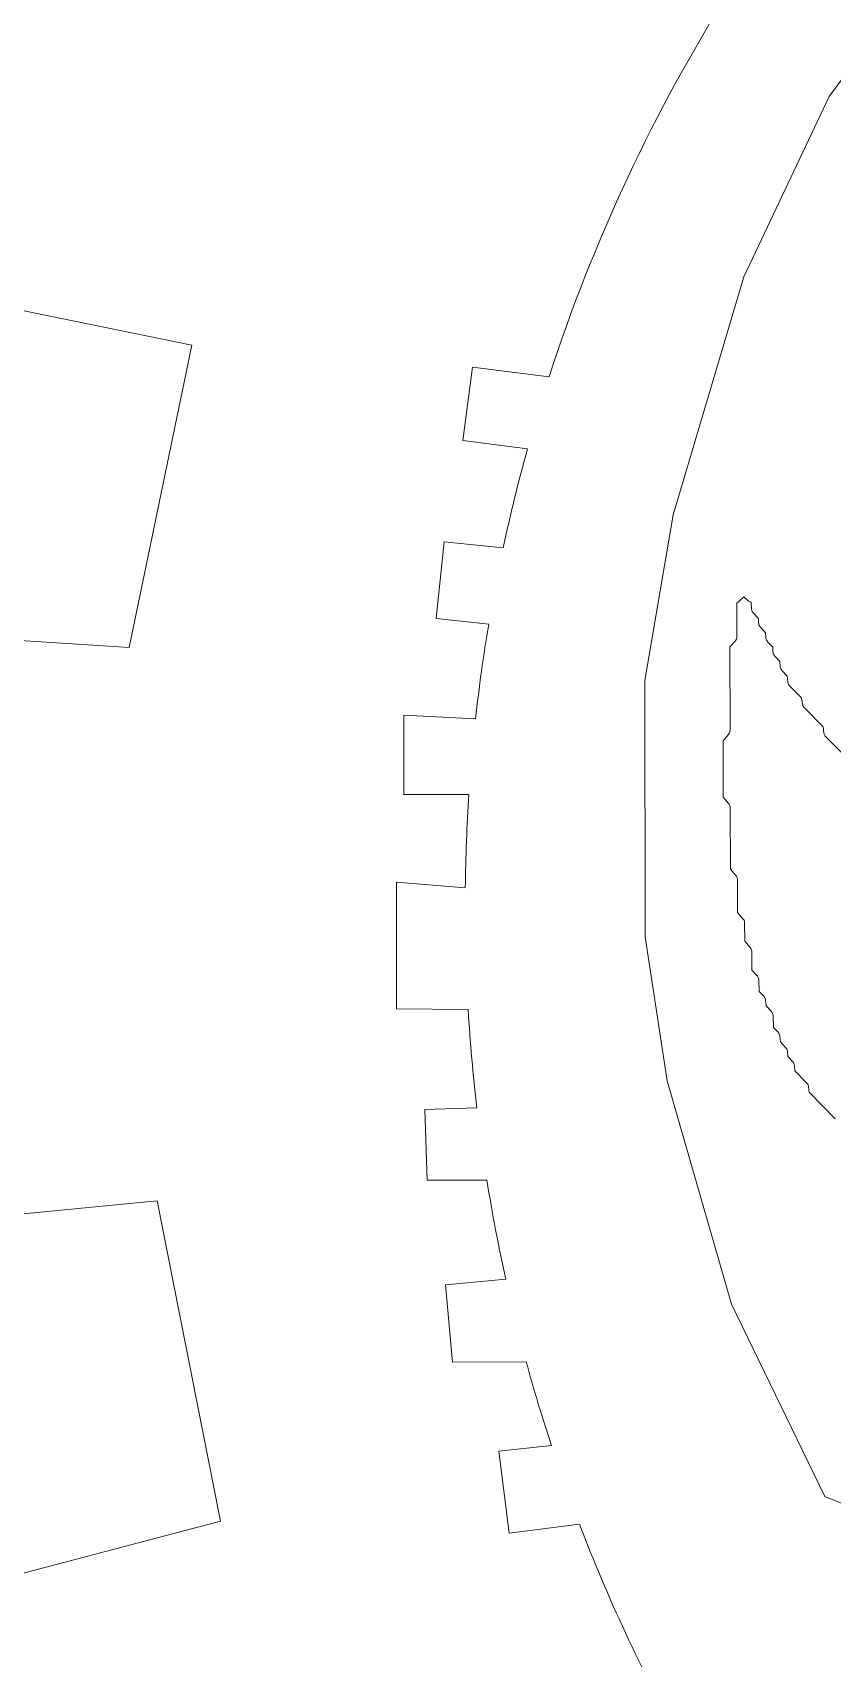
# Model space of a CAD drawing. Header units: inches. Extents: x 36 to 79.5, y 17.3 to 55.9.
# Drawn here: x 45.16 to 48.14, y 39.86 to 45.91 of the extents above; entities that cross this region are included whole.
import ezdxf

# ---------------------------------------------------------------- set-up
doc = ezdxf.new("R2010")
doc.units = ezdxf.units.IN
for name, color, linetype, lineweight in [('01_ORIGINAL_CAD', 7, 'CONTINUOUS', 20), ('02_APPROVED_PDF_OUTLINES', 7, 'CONTINUOUS', 15), ('04_APPROVED_PERIMETER', 7, 'CONTINUOUS', 15)]:
    doc.layers.add(name, color=color, linetype=linetype, lineweight=lineweight)

msp = doc.modelspace()

# ---------------------------------------------------------------- linework, layer by layer
at = {"layer": '01_ORIGINAL_CAD'}
for points in [[(47.0869, 44.6297, -0.062406), (47.763, 46.0735), (45.5722, 47.2899, 0.058367), (44.8008, 44.9442, 0.058367)], [(46.9163, 43.9933, -0.01479), (47.0064, 44.3616, -0.01479)], [(46.8134, 43.3568, -0.013879), (46.8623, 43.7093)], [(46.7752, 42.7279, -0.013523), (46.7886, 43.0744, -0.013523)], [(46.8183, 41.9082, -0.014342), (46.786, 42.2745)], [(46.926, 41.2696, -0.014645), (46.8557, 41.6385)], [(47.0957, 40.6507, -0.012679), (47.002, 40.962)], [(48.1417, 39.35), (48.1299, 39.6486), (47.5702, 39.5607, -0.034306), (47.2, 40.3576, -0.034306)]]:
    msp.add_lwpolyline(points, format="xyb", dxfattribs=at)
for points in [[(45.7571, 44.7481), (44.7382, 44.9571), (44.5564, 43.6842), (45.5244, 43.6224)], [(45.6289, 41.5624), (44.5925, 41.4607), (44.8281, 40.0955), (45.8647, 40.3685)]]:
    msp.add_lwpolyline(points, close=True, dxfattribs=at)
for points in [[(47.0869, 44.6297), (46.8018, 44.6666), (46.7664, 44.3927), (47.0064, 44.3616)], [(46.9163, 43.9933), (46.6964, 44.0163), (46.6664, 43.7297), (46.8623, 43.7093)], [(46.8134, 43.3568), (46.5462, 43.3706), (46.5462, 43.0744), (46.7886, 43.0744)], [(46.7752, 42.7279), (46.519, 42.7483), (46.519, 42.2768), (46.786, 42.2745)], [(46.8183, 41.9082), (46.6252, 41.9024), (46.6331, 41.6385), (46.8557, 41.6385)], [(46.926, 41.2696), (46.7016, 41.2491), (46.728, 40.9607), (47.002, 40.962)], [(47.0957, 40.6507), (46.8999, 40.6301)], [(46.8999, 40.6301), (46.939, 40.3243), (47.2, 40.3576)]]:
    msp.add_lwpolyline(points, dxfattribs=at)
at = {"layer": '02_APPROVED_PDF_OUTLINES'}
msp.add_lwpolyline([(48.152, 41.8676), (48.0544, 41.9664), (48.0527, 41.9864), (48.0521, 41.9898), (48.0511, 41.9931), (48.0497, 41.9962), (48.0478, 41.9991), (48.0456, 42.0017), (48.0016, 42.0464), (48.0009, 42.0632), (48.0005, 42.0667), (47.9996, 42.0701), (47.9982, 42.0734), (47.9964, 42.0764), (47.9942, 42.0792), (47.975, 42.0997), (47.9742, 42.1169), (47.9738, 42.1204), (47.9729, 42.1238), (47.9716, 42.127), (47.9697, 42.1301), (47.9675, 42.1328), (47.9479, 42.1538), (47.9461, 42.1742), (47.9456, 42.1776), (47.9446, 42.1808), (47.9432, 42.1839), (47.9413, 42.1868), (47.9391, 42.1894), (47.9219, 42.2071), (47.9209, 42.2505), (47.9206, 42.2535), (47.92, 42.2565), (47.9191, 42.2593), (47.9177, 42.2621), (47.9161, 42.2646), (47.9142, 42.267), (47.8946, 42.288), (47.8928, 42.3083), (47.8923, 42.3117), (47.8913, 42.315), (47.8898, 42.3181), (47.888, 42.321), (47.8858, 42.3236), (47.8686, 42.3413), (47.8676, 42.3846), (47.8673, 42.3877), (47.8667, 42.3906), (47.8657, 42.3935), (47.8644, 42.3962), (47.8628, 42.3988), (47.8608, 42.4011), (47.842, 42.4213), (47.8417, 42.4888), (47.8414, 42.4923), (47.8406, 42.4958), (47.8393, 42.4991), (47.8376, 42.5022), (47.8355, 42.5051), (47.8153, 42.5282), (47.8149, 42.5961), (47.8146, 42.5997), (47.8139, 42.6031), (47.8126, 42.6065), (47.8109, 42.6096), (47.8087, 42.6124), (47.7886, 42.6355), (47.7881, 42.7571), (47.7878, 42.7606), (47.787, 42.7641), (47.7857, 42.7675), (47.784, 42.7706), (47.7819, 42.7734), (47.7617, 42.7965), (47.761, 43.0254), (47.7607, 43.029), (47.76, 43.0325), (47.7587, 43.0358), (47.757, 43.039), (47.7548, 43.0418), (47.7347, 43.0649), (47.7343, 43.2753), (47.7543, 43.2984), (47.7565, 43.3012), (47.7582, 43.3044), (47.7594, 43.3077), (47.7602, 43.3112), (47.7604, 43.3148), (47.7601, 43.6243), (47.7802, 43.6473), (47.7823, 43.6502), (47.7841, 43.6533), (47.7853, 43.6567), (47.7861, 43.6602), (47.7863, 43.6637), (47.7863, 43.7901), (47.7871, 43.7903), (47.7903, 43.7917), (47.7932, 43.7935), (47.7959, 43.7957), (47.8124, 43.8115), (47.8265, 43.7975), (47.829, 43.7954), (47.8317, 43.7936), (47.8346, 43.7921), (47.8377, 43.7911), (47.8396, 43.7907), (47.8403, 43.7677), (47.8405, 43.7647), (47.8412, 43.7617), (47.8421, 43.7589), (47.8434, 43.7561), (47.8451, 43.7536), (47.847, 43.7513), (47.8662, 43.7307), (47.8669, 43.7136), (47.8673, 43.7101), (47.8682, 43.7067), (47.8696, 43.7034), (47.8714, 43.7004), (47.8736, 43.6976), (47.8928, 43.6771), (47.8936, 43.6599), (47.894, 43.6564), (47.8949, 43.653), (47.8962, 43.6497), (47.8981, 43.6467), (47.9003, 43.644), (47.9195, 43.6234), (47.9202, 43.6063), (47.9206, 43.6027), (47.9215, 43.5993), (47.9229, 43.5961), (47.9247, 43.593), (47.9269, 43.5903), (47.9461, 43.5698), (47.9469, 43.5526), (47.9473, 43.5491), (47.9482, 43.5457), (47.9495, 43.5424), (47.9514, 43.5394), (47.9536, 43.5366), (47.9732, 43.5157), (47.975, 43.4953), (47.9755, 43.4919), (47.9765, 43.4886), (47.9779, 43.4855), (47.9798, 43.4826), (47.982, 43.4799), (48.027, 43.4343), (48.0302, 43.4112), (48.0308, 43.4081), (48.0319, 43.4051), (48.0333, 43.4022), (48.0351, 43.3995), (48.0372, 43.3971), (48.1068, 43.3269), (48.11, 43.3039), (48.1107, 43.3008), (48.1117, 43.2978), (48.1131, 43.2949), (48.1149, 43.2922), (48.117, 43.2898), (48.2664, 43.1392)], dxfattribs=at)
at = {"layer": '04_APPROVED_PERIMETER'}
msp.add_lwpolyline([(48.1775, 40.4343), (48.1128, 40.4611), (47.7663, 41.1767), (47.5259, 42.0085), (47.4452, 42.5453), (47.4434, 43.4992), (47.5484, 44.1166), (47.8122, 45.0025), (48.1294, 45.6738), (48.1824, 45.7455)], dxfattribs=at)

doc.saveas('drawing.dxf')
